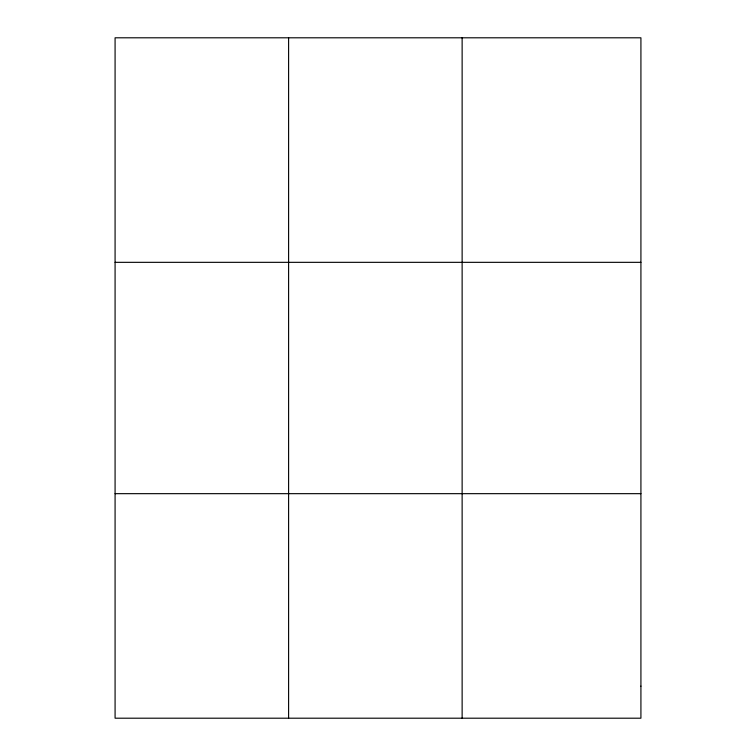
<?xml version="1.0" encoding="UTF-8"?>
<svg xmlns="http://www.w3.org/2000/svg" width="756" height="756" viewBox="0 0 756 756"><rect width="100%" height="100%" fill="white"/><g stroke="black" fill="none" stroke-linecap="round" stroke-linejoin="round"><path stroke-width="1.13" d="M288.603 718.2L288.603 37.8M462.133 718.2L462.133 37.8M115.082 262.332L640.918 262.332M115.082 493.668L640.918 493.668M640.918 686.127L640.918 718.2L115.082 718.2L115.082 37.8L640.918 37.8L640.918 686.127"/></g></svg>
